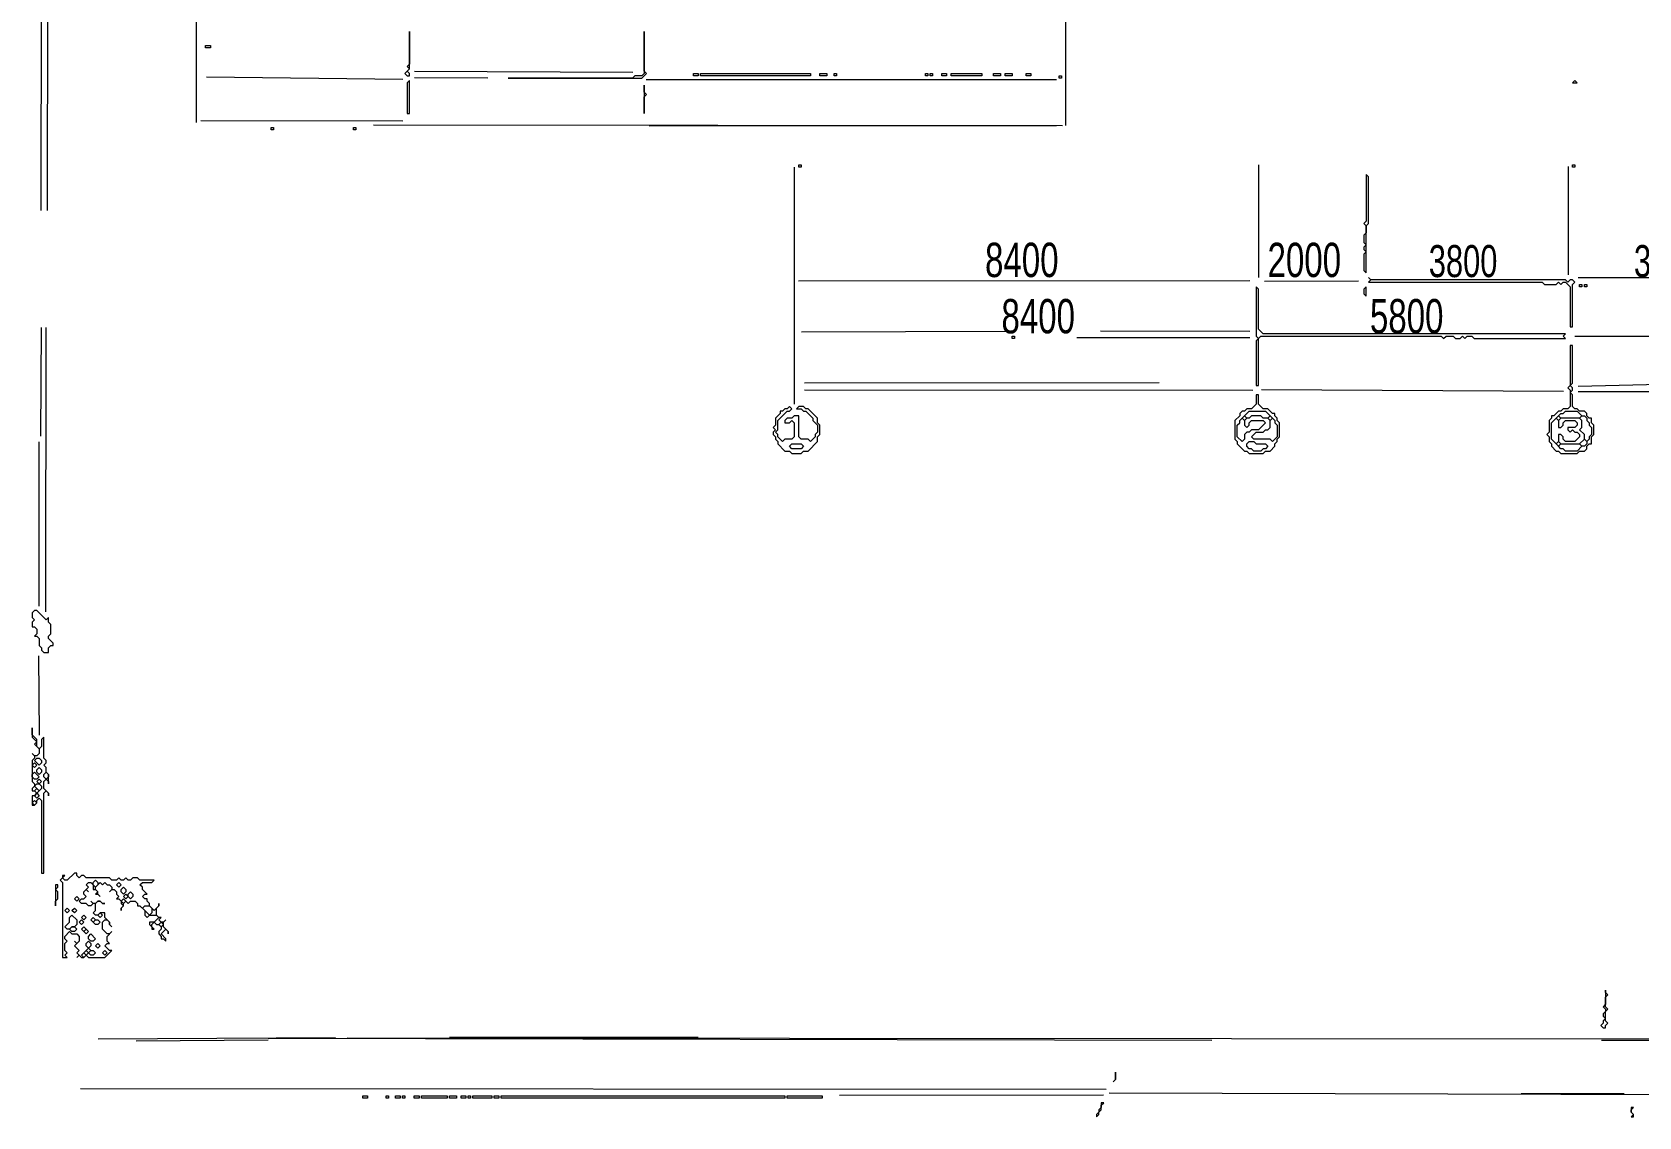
# Model space of a CAD drawing. Extents: x 10 to 1971, y 11 to 1392.
# Drawn here: x 10 to 695, y 11 to 474 of the extents above; entities that cross this region are included whole.
import ezdxf

# ---------------------------------------------------------------- set-up
doc = ezdxf.new("R2010")
doc.units = 0
for name, color, linetype, lineweight in [('OCR_TEXT', 6, 'Continuous', 0), ('TRACE_CURVE', 6, 'Continuous', 0), ('TRACE_STRAIGHT', 5, 'Continuous', 0), ('TRACE_TEXT_SYMBOL', 6, 'Continuous', 0)]:
    doc.layers.add(name, color=color, linetype=linetype, lineweight=lineweight)
doc.styles.add('wqy-unicode', font='wqy-unicode.lff')

msp = doc.modelspace()

# ---------------------------------------------------------------- linework, layer by layer
at = {"layer": 'TRACE_CURVE', "color": 6}
for points in [[(171, 474), (171, 460), (170, 459), (171, 458), (169, 456), (170, 455), (171, 455), (171, 456)], [(171, 456), (170, 457), (171, 458), (171, 474)], [(271, 474), (271, 456), (270, 455), (267, 455), (266, 454), (213, 454), (270, 454), (272, 456), (271, 457), (271, 474)]]:
    msp.add_lwpolyline(points, dxfattribs=at)
at = {"layer": 'TRACE_STRAIGHT', "color": 5}
for p, q in [((16.55, 397.63), (17.23, 752.63)), ((13.91, 397.62), (14.29, 627.77)), ((80.09, 435.12), (80.17, 600.13)), ((450.85, 433.87), (451.01, 600.13)), ((84.37, 454.59), (168.14, 453.6)), ((173.12, 456.95), (266.15, 456.6)), ((173.12, 454.35), (204.39, 454.14)), ((271.87, 453.43), (446.87, 453.41)), ((81.88, 435.93), (168.13, 435.82)), ((155.63, 434.14), (449.38, 433.89)), ((273.13, 433.69), (446.88, 433.79)), ((335, 416), (335, 315)), ((533, 417), (533, 369)), ((665.13, 416.38), (665.17, 370.12)), ((336.88, 367.64), (529.38, 367.68)), ((535.62, 367.5), (575.63, 367.52)), ((669.37, 369.06), (751.87, 369.1)), ((13.78, 301.37), (13.95, 347.63)), ((15.87, 226.37), (16.01, 347.63)), ((338.12, 345.89), (426.88, 346.16)), ((455.62, 343.42), (529.38, 343.4)), ((465.62, 346.3), (529.38, 346.15)), ((668, 344), (744, 344)), ((339.37, 324.13), (490.63, 324.2)), ((669.37, 322.71), (711.91, 323.66)), ((339.37, 321.16), (530.62, 321.01)), ((534.37, 321.31), (663.14, 320.5)), ((669.37, 320.42), (838.13, 320.32)), ((12.85, 298.88), (12.88, 228.87)), ((12.77, 207.63), (12.99, 173.87)), ((38.11, 44.34), (139.37, 44.8)), ((54.39, 43.48), (110.67, 43.87)), ((110.62, 44.63), (513.12, 43.71)), ((144.38, 44.7), (773.13, 44.3)), ((188, 45), (294, 45)), ((679.37, 43.78), (734.37, 43.74)), ((30.62, 23.16), (468.12, 22.79)), ((469.37, 21.19), (804.38, 20.21)), ((645, 21), (689, 21)), ((354.37, 20.23), (466.88, 20.39))]:
    msp.add_line(p, q, dxfattribs=at)
at = {"layer": 'TRACE_TEXT_SYMBOL', "color": 6}
for points in [[(84, 468), (86, 468), (86, 467), (84, 467)], [(171, 453), (170, 452), (170, 439), (171, 439)], [(292, 456), (294, 456), (294, 455), (292, 455)], [(295, 456), (342, 456), (342, 455), (295, 455)], [(346, 456), (349, 456), (349, 455), (346, 455)], [(352, 456), (353, 456), (353, 455), (352, 455)], [(391, 456), (392, 456), (392, 455), (391, 455)], [(393, 456), (394, 456), (394, 455), (393, 455)], [(398, 456), (400, 456), (400, 455), (398, 455)], [(402, 456), (415, 456), (415, 455), (402, 455)], [(420, 456), (423, 456), (423, 455), (420, 455)], [(425, 456), (428, 456), (428, 455), (425, 455)], [(434, 456), (436, 456), (436, 455), (434, 455)], [(448, 455), (449, 455), (449, 454), (448, 454)], [(668, 453), (667, 452), (669, 452)], [(271, 451), (271, 439), (271, 446), (272, 447), (271, 448)], [(112, 433), (113, 433), (113, 432), (112, 432)], [(147, 433), (148, 433), (148, 432), (147, 432)], [(337, 417), (338, 417), (338, 416), (337, 416)], [(579, 413), (579, 393), (578, 392), (579, 391), (579, 388), (578, 387), (578, 384), (579, 383), (578, 382), (578, 381), (579, 380), (578, 379), (578, 372), (579, 371), (579, 391), (580, 392), (580, 412)], [(667, 417), (668, 417), (668, 416), (667, 416)], [(532, 365), (532, 344), (533, 343), (532, 342), (532, 323), (533, 323), (533, 343), (534, 344), (611, 344), (612, 343), (613, 344), (616, 344), (617, 343), (619, 343), (620, 344), (621, 343), (622, 344), (624, 344), (625, 343), (664, 343), (663, 344), (664, 345), (535, 345), (533, 347), (533, 364)], [(579, 365), (578, 364), (578, 362), (579, 361)], [(580, 369), (581, 368), (580, 367), (654, 367), (655, 366), (660, 366), (661, 367), (662, 366), (663, 367), (664, 367), (666, 365), (666, 348), (667, 348), (667, 366), (668, 367), (667, 368), (666, 368), (665, 367), (664, 368), (581, 368)], [(670, 366), (671, 366), (671, 365), (670, 365)], [(672, 366), (673, 366), (673, 365), (672, 365)], [(428, 344), (429, 344), (429, 343), (428, 343)], [(666, 340), (666, 323), (665, 322), (666, 321), (666, 314), (665, 313), (663, 313), (662, 312), (661, 312), (659, 310), (658, 310), (658, 309), (657, 308), (657, 303), (656, 302), (657, 301), (657, 299), (658, 298), (658, 297), (660, 295), (661, 295), (662, 294), (669, 294), (670, 295), (672, 295), (673, 296), (673, 297), (674, 298), (675, 298), (675, 301), (676, 302), (676, 306), (675, 307), (675, 309), (674, 309), (673, 310), (673, 311), (672, 312), (670, 312), (669, 313), (668, 313), (667, 314), (667, 319), (666, 320), (667, 321), (667, 322), (666, 323), (667, 324), (667, 340)], [(532, 319), (532, 315), (530, 313), (528, 313), (527, 312), (526, 312), (525, 311), (525, 310), (523, 308), (523, 300), (524, 299), (524, 298), (527, 295), (528, 295), (529, 294), (535, 294), (536, 295), (538, 295), (540, 297), (540, 298), (541, 299), (541, 300), (542, 301), (542, 307), (541, 308), (541, 309), (540, 310), (540, 311), (539, 311), (537, 313), (535, 313), (533, 315), (533, 319)], [(525, 308), (526, 309), (527, 308), (527, 306), (528, 305), (529, 306), (529, 307), (530, 308), (535, 308), (536, 307), (533, 304), (530, 304), (529, 303), (528, 303), (527, 302), (527, 300), (526, 299), (524, 301), (524, 306), (525, 307)], [(526, 309), (527, 310), (528, 309), (527, 308)], [(529, 312), (536, 312), (538, 310), (537, 309), (535, 309), (534, 310), (530, 310), (529, 309), (528, 309), (527, 310)], [(538, 308), (539, 309), (540, 308), (540, 307), (541, 306), (541, 301), (539, 299), (538, 300), (531, 300), (530, 301), (532, 303), (535, 303), (536, 304), (537, 304), (538, 305)], [(537, 309), (538, 310), (539, 309), (538, 308)], [(660, 309), (661, 308), (661, 305), (662, 305), (663, 306), (663, 307), (664, 308), (668, 308), (669, 307), (669, 306), (668, 305), (665, 305), (665, 304), (666, 303), (667, 304), (668, 303), (669, 303), (670, 302), (670, 301), (668, 299), (664, 299), (663, 300), (663, 301), (662, 302), (661, 302), (661, 299), (660, 298), (658, 300), (658, 307)], [(660, 309), (661, 310), (662, 309), (661, 308)], [(663, 311), (664, 312), (669, 312), (671, 310), (670, 309), (662, 309), (661, 310), (662, 311)], [(670, 309), (671, 310), (672, 310), (673, 309), (673, 308), (674, 307), (674, 306), (675, 305), (675, 302), (674, 301), (674, 300), (673, 299), (672, 300), (672, 302), (670, 304), (671, 305), (671, 308)], [(333, 297), (334, 298), (338, 298), (339, 297), (338, 296), (334, 296)], [(528, 298), (529, 299), (531, 299), (532, 298), (536, 298), (537, 297), (536, 296), (535, 296), (534, 295), (531, 295), (530, 296), (529, 296), (528, 297)], [(660, 298), (661, 299), (662, 298), (661, 297)], [(661, 297), (662, 298), (670, 298), (671, 297), (669, 295), (664, 295), (663, 296), (662, 296)], [(672, 300), (673, 299), (673, 298), (672, 297), (671, 297), (670, 298)], [(11, 227), (10, 226), (10, 224), (11, 223), (10, 222), (10, 220), (11, 220), (12, 219), (12, 217), (11, 216), (12, 216), (13, 215), (13, 212), (14, 211), (14, 210), (15, 209), (17, 209), (17, 211), (18, 212), (19, 212), (19, 213), (17, 215), (17, 216), (18, 217), (18, 221), (17, 222), (17, 224), (16, 223), (12, 227)], [(10, 177), (10, 173), (12, 171), (11, 170), (13, 168), (13, 166), (12, 165), (11, 165), (10, 166), (11, 165), (11, 164), (10, 163), (10, 154), (11, 153), (11, 152), (10, 151), (10, 150), (11, 150), (12, 149), (11, 148), (10, 148), (10, 144), (11, 144), (12, 145), (12, 146), (13, 147), (14, 146), (14, 115), (15, 115), (15, 149), (16, 150), (17, 149), (17, 148), (17, 149), (15, 151), (15, 154), (16, 155), (17, 154), (17, 153), (17, 157), (16, 158), (16, 160), (15, 161), (16, 162), (16, 163), (15, 164), (15, 173), (14, 172), (14, 169), (13, 168), (12, 169), (12, 172), (10, 174)], [(10, 161), (11, 162), (12, 161), (11, 160)], [(10, 157), (11, 158), (13, 156), (12, 155), (11, 155), (10, 156)], [(11, 163), (12, 164), (13, 164), (14, 163), (14, 162), (13, 161)], [(12, 159), (13, 160), (14, 159), (14, 158), (13, 157), (12, 158)], [(15, 157), (16, 158), (17, 157), (17, 156), (16, 155), (15, 156)], [(11, 152), (12, 153), (13, 153), (14, 152), (14, 151), (13, 150)], [(11, 150), (12, 151), (13, 150), (12, 149)], [(12, 154), (13, 155), (14, 154), (13, 153)], [(10, 145), (11, 146), (12, 145), (11, 144)], [(11, 148), (12, 149), (13, 148), (12, 147)], [(20, 110), (20, 101), (20, 103), (21, 104), (21, 107), (20, 108), (21, 109), (21, 110)], [(36, 111), (37, 112), (38, 111), (38, 110), (37, 109), (36, 110)], [(46, 110), (47, 111), (48, 110), (47, 109)], [(28, 104), (29, 105), (30, 104), (29, 103)], [(48, 108), (49, 109), (50, 108), (50, 107), (49, 106), (48, 107)], [(48, 103), (49, 104), (50, 103), (49, 102)], [(49, 105), (50, 106), (51, 105), (50, 104)], [(51, 106), (52, 107), (53, 106), (53, 105), (52, 104), (51, 105)], [(24, 99), (25, 100), (26, 99), (25, 98)], [(26, 96), (27, 97), (29, 95), (29, 93), (28, 92), (27, 92), (26, 91), (25, 91), (24, 92), (26, 94)], [(27, 99), (28, 100), (29, 99), (28, 98)], [(31, 96), (32, 97), (33, 96), (32, 95)], [(35, 95), (36, 96), (37, 95), (36, 94)], [(38, 97), (39, 98), (40, 97), (39, 96)], [(57, 100), (58, 101), (60, 101), (61, 100), (61, 98), (60, 97)], [(26, 91), (27, 92), (28, 92), (29, 91), (28, 90), (27, 90)], [(30, 94), (31, 95), (32, 94), (31, 93)], [(31, 91), (32, 92), (33, 91), (32, 90)], [(32, 90), (33, 91), (34, 90), (33, 89)], [(36, 94), (37, 95), (38, 95), (39, 94), (38, 93), (37, 93)], [(64, 93), (65, 94), (66, 93), (65, 92)], [(33, 85), (34, 86), (35, 85), (35, 84), (34, 83), (33, 84)], [(33, 82), (34, 83), (35, 82), (34, 81)], [(34, 88), (35, 89), (37, 87), (36, 86), (35, 86), (34, 87)], [(37, 84), (38, 85), (39, 84), (38, 83)], [(31, 80), (32, 81), (33, 80), (32, 79)], [(32, 81), (33, 82), (34, 81), (33, 80)], [(34, 81), (35, 82), (36, 82), (37, 81), (36, 80), (35, 80)], [(40, 81), (41, 82), (42, 81), (41, 80)], [(681, 65), (681, 59), (680, 58), (681, 57), (681, 56), (680, 55), (680, 54), (681, 53), (680, 52), (680, 51), (679, 50), (680, 49), (681, 49), (681, 50), (682, 51), (681, 52), (681, 56), (682, 57), (681, 58), (681, 62), (682, 63), (681, 64)], [(472, 30), (472, 27), (471, 26), (472, 27)], [(151, 20), (153, 20), (153, 19), (151, 19)], [(161, 20), (162, 20), (162, 19), (161, 19)], [(165, 20), (167, 20), (167, 19), (165, 19)], [(168, 20), (169, 20), (169, 19), (168, 19)], [(173, 20), (175, 20), (175, 19), (173, 19)], [(176, 20), (187, 20), (187, 19), (176, 19)], [(188, 20), (191, 20), (191, 19), (188, 19)], [(193, 20), (195, 20), (195, 19), (193, 19)], [(196, 20), (197, 20), (197, 19), (196, 19)], [(198, 20), (206, 20), (206, 19), (198, 19)], [(207, 20), (209, 20), (209, 19), (207, 19)], [(210, 20), (331, 20), (331, 19), (210, 19)], [(332, 20), (347, 20), (347, 19), (332, 19)], [(466, 17), (466, 15), (465, 14), (465, 13), (464, 12), (464, 11), (465, 12), (465, 13), (466, 14), (466, 16), (467, 17)], [(692, 15), (692, 13), (693, 12), (692, 11), (693, 11), (693, 12), (692, 13), (692, 14), (693, 15)]]:
    msp.add_lwpolyline(points, close=True, dxfattribs=at)
for points in [[(333, 314), (332, 313), (331, 313), (330, 312), (329, 312), (329, 311), (327, 309), (327, 306), (326, 305), (327, 304), (326, 303), (326, 302), (327, 301), (327, 300), (328, 299), (328, 298), (331, 295), (333, 295), (334, 294), (338, 294), (339, 295), (341, 295), (345, 299), (345, 301), (346, 302), (346, 306), (345, 307), (345, 309), (341, 313), (340, 313), (339, 314), (337, 314), (336, 313), (338, 313), (339, 312), (340, 312), (343, 309), (343, 308), (345, 306), (345, 303), (344, 302), (344, 301), (342, 299), (341, 300), (338, 300), (337, 301), (337, 310), (335, 310), (334, 309), (332, 309), (331, 308), (331, 307), (333, 307), (334, 308), (335, 307), (335, 301), (334, 300), (331, 300), (330, 299), (328, 301), (328, 302), (327, 303), (328, 304), (328, 308)], [(328, 308), (332, 312), (333, 312), (334, 313), (333, 314)], [(28, 115), (25, 112), (24, 112), (23, 113), (24, 114), (23, 114), (23, 113), (22, 112), (23, 111), (23, 79), (25, 79), (24, 80), (25, 81), (24, 82), (24, 85), (25, 86), (24, 87), (24, 88), (26, 90), (27, 89), (29, 89), (30, 88), (30, 86), (29, 85), (28, 86), (29, 85), (28, 84), (30, 82), (29, 81), (30, 80), (29, 79), (30, 80), (31, 79), (32, 79), (33, 80), (34, 79), (41, 79), (44, 82), (43, 82), (41, 84), (42, 85), (43, 85), (42, 86), (42, 88), (44, 90), (43, 89), (42, 89), (40, 91), (40, 94), (41, 95), (42, 95), (43, 94), (43, 93), (44, 92), (43, 93), (43, 94), (41, 96), (41, 98), (39, 98), (38, 97), (37, 97), (36, 98), (37, 99), (37, 102)], [(57, 111), (61, 111), (62, 112), (56, 112), (55, 113), (53, 113), (52, 112), (51, 112), (50, 113), (49, 112), (48, 112), (47, 113), (46, 112), (44, 112), (43, 113), (33, 113), (32, 114), (31, 114), (30, 113), (29, 114), (29, 115), (28, 115)], [(37, 102), (38, 103), (39, 103), (40, 102), (41, 102), (40, 102), (39, 103), (38, 103), (37, 102), (36, 102), (35, 103), (36, 102), (35, 101), (34, 101), (33, 102), (31, 102), (30, 103), (31, 104), (32, 104), (33, 105), (32, 106), (32, 107), (33, 108), (34, 107), (33, 108), (34, 109), (33, 110), (34, 111), (35, 111), (36, 110), (36, 108), (37, 108), (38, 107), (37, 106), (38, 106), (39, 105), (38, 106), (38, 107), (37, 108), (37, 109), (39, 111), (40, 110), (41, 111), (42, 110), (43, 110), (44, 109), (44, 108), (43, 107), (44, 108), (45, 108), (46, 107), (46, 106), (47, 105), (46, 104), (47, 104), (48, 103), (48, 102), (49, 101), (48, 100), (48, 99), (48, 100), (49, 101), (49, 102), (50, 103)], [(50, 103), (51, 102), (52, 103), (54, 103), (55, 102), (55, 101), (56, 101), (58, 99), (58, 97), (59, 96), (60, 97), (63, 97), (64, 96), (62, 94), (60, 94), (60, 93), (61, 92), (61, 91), (62, 91), (61, 92), (61, 93), (62, 94), (63, 93), (64, 93), (65, 92), (65, 91), (64, 90), (64, 89), (65, 88), (65, 87), (66, 87), (67, 86), (67, 87), (65, 89), (67, 91), (68, 90), (68, 89), (68, 90), (66, 92), (66, 94), (67, 95), (66, 94), (65, 94), (64, 95), (65, 96), (64, 96), (63, 97), (63, 100), (64, 101), (64, 102), (64, 101), (62, 99), (60, 101), (60, 102), (59, 103), (59, 104), (58, 104), (57, 105), (58, 106), (59, 106), (57, 108), (57, 109), (56, 110), (57, 111)]]:
    msp.add_lwpolyline(points, dxfattribs=at)

# ---------------------------------------------------------------- texts
at = {"layer": 'OCR_TEXT', "color": 6, "style": 'wqy-unicode', "width": 0.72}
for s, height, p in [('8400', 14.642, (416.4, 369.2)), ('2000', 14.642, (536.89, 369.2)), ('3800', 13.666, (605.65, 369.18)), ('3800', 13.666, (693.15, 369.18)), ('8400', 14.642, (423.4, 345.2)), ('5800', 14.642, (580.56, 345.2))]:
    msp.add_text(s, height=height, dxfattribs=at).set_placement(p)

doc.saveas('drawing.dxf')
